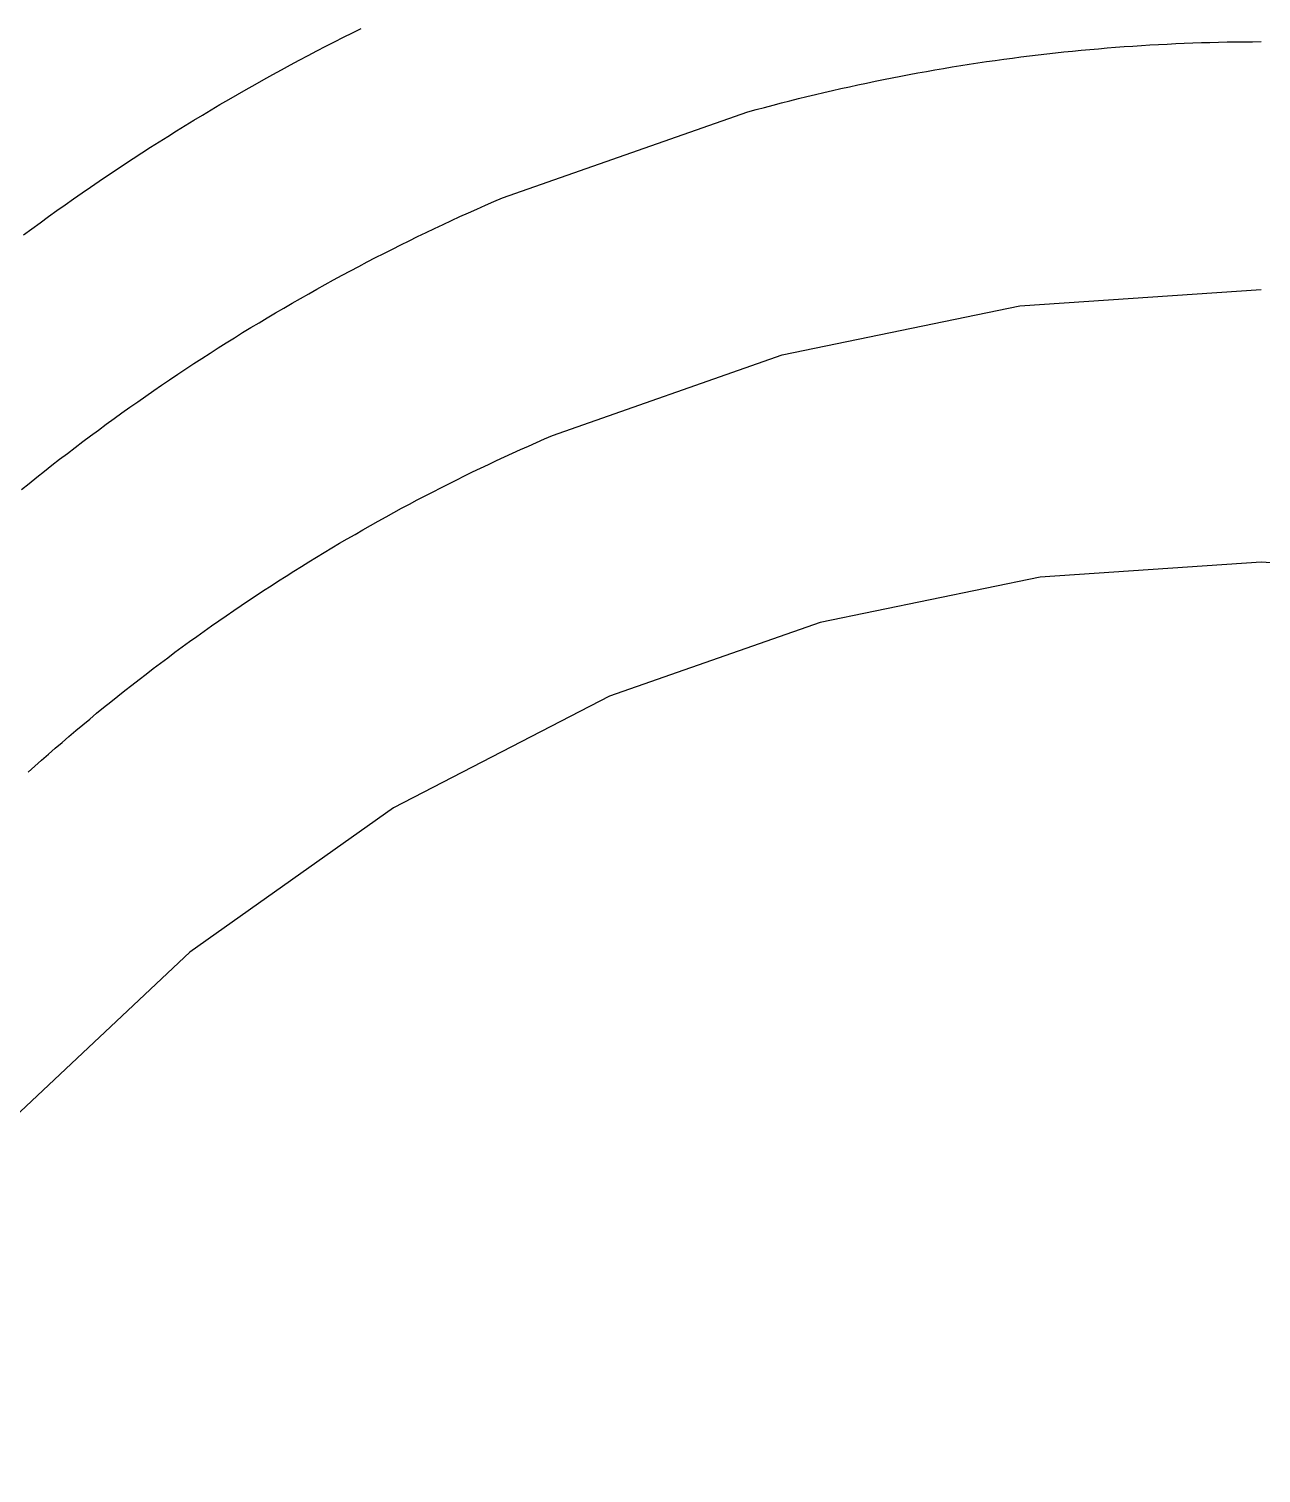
# Model space of a CAD drawing. Extents: x -772 to 772, y -315 to 2086.
# Drawn here: x -333.8 to 0, y 481.2 to 872.5 of the extents above; entities that cross this region are included whole.
import ezdxf

# ---------------------------------------------------------------- set-up
doc = ezdxf.new("R2010")
doc.units = 0

msp = doc.modelspace()

# ---------------------------------------------------------------- linework, layer by layer
at = {"layer": 'LAY0', "color": 2}
for points in [[(-335.317, 816.679), (-333.07, 818.339), (-330.816, 819.987), (-328.554, 821.625), (-326.286, 823.252), (-324.011, 824.869), (-321.729, 826.474), (-319.44, 828.068), (-317.145, 829.651), (-314.844, 831.223), (-312.537, 832.783), (-310.224, 834.331), (-307.905, 835.868), (-305.58, 837.393), (-303.251, 838.906), (-300.916, 840.407), (-298.576, 841.896), (-296.232, 843.373), (-293.882, 844.838), (-291.528, 846.29), (-289.17, 847.729), (-286.808, 849.156), (-284.442, 850.571), (-282.072, 851.972), (-279.699, 853.361), (-277.322, 854.737), (-274.941, 856.1), (-272.558, 857.45), (-270.172, 858.786), (-267.783, 860.109), (-265.392, 861.419), (-262.998, 862.716), (-260.603, 863.999), (-258.205, 865.269), (-255.805, 866.525), (-253.404, 867.767), (-251.001, 868.996), (-248.597, 870.21), (-246.192, 871.411), (-243.786, 872.599)], [(-335.819, 747.712), (-333.772, 749.366), (-331.717, 751.01), (-329.654, 752.644), (-327.584, 754.269), (-325.506, 755.885), (-323.421, 757.491), (-321.329, 759.087), (-319.229, 760.673), (-317.123, 762.249), (-315.009, 763.816), (-312.889, 765.372), (-310.763, 766.918), (-308.629, 768.453), (-306.49, 769.978), (-304.344, 771.493), (-302.192, 772.997), (-300.033, 774.49), (-297.869, 775.973), (-295.699, 777.445), (-293.524, 778.906), (-291.342, 780.355), (-289.156, 781.794), (-286.964, 783.222), (-284.767, 784.639), (-282.564, 786.044), (-280.357, 787.438), (-278.145, 788.821), (-275.928, 790.192), (-273.707, 791.551), (-271.481, 792.899), (-269.251, 794.235), (-267.016, 795.56), (-264.778, 796.873), (-262.536, 798.174), (-260.289, 799.462), (-258.039, 800.739), (-255.786, 802.004), (-253.529, 803.257), (-251.269, 804.498), (-249.005, 805.726), (-246.739, 806.943), (-244.47, 808.147), (-242.197, 809.338), (-239.923, 810.518), (-237.645, 811.684), (-235.366, 812.839), (-233.084, 813.981), (-230.799, 815.11), (-228.513, 816.227), (-226.225, 817.331), (-223.935, 818.422), (-221.644, 819.501), (-219.351, 820.567), (-217.056, 821.62), (-214.761, 822.66), (-212.464, 823.688), (-210.166, 824.703), (-207.868, 825.704), (-205.568, 826.693), (-139.061, 849.994), (-136.782, 850.62), (-134.501, 851.235), (-132.216, 851.841), (-129.928, 852.437), (-127.638, 853.022), (-125.345, 853.597), (-123.049, 854.162), (-120.751, 854.716), (-118.45, 855.26), (-116.147, 855.794), (-113.842, 856.318), (-111.534, 856.831), (-109.225, 857.334), (-106.913, 857.826), (-104.6, 858.308), (-102.284, 858.779), (-99.9674, 859.24), (-97.6488, 859.691), (-95.3286, 860.131), (-93.0069, 860.56), (-90.6839, 860.979), (-88.3596, 861.388), (-86.0341, 861.785), (-83.7075, 862.173), (-81.38, 862.549), (-79.0515, 862.915), (-76.7222, 863.271), (-74.3923, 863.616), (-72.0617, 863.95), (-69.7305, 864.273), (-67.3989, 864.586), (-65.067, 864.889), (-62.7348, 865.18), (-60.4024, 865.461), (-58.07, 865.732), (-55.7376, 865.991), (-53.4053, 866.24), (-51.0732, 866.479), (-48.7414, 866.706), (-46.4099, 866.923), (-44.079, 867.13), (-41.7486, 867.325), (-39.4188, 867.51), (-37.0898, 867.685), (-34.7616, 867.849), (-32.4344, 868.002), (-30.1082, 868.144), (-27.7831, 868.276), (-25.4591, 868.397), (-23.1365, 868.508), (-20.8152, 868.608), (-18.4954, 868.697), (-16.1771, 868.776), (-13.8605, 868.844), (-11.5456, 868.902), (-9.2325, 868.949), (-6.9213, 868.986), (-4.6121, 869.012), (-2.305, 869.028), (0, 869.033)], [(-334.046, 671.096), (-332.223, 672.731), (-330.392, 674.357), (-328.553, 675.976), (-326.708, 677.586), (-324.854, 679.187), (-322.994, 680.779), (-321.126, 682.363), (-319.252, 683.939), (-317.37, 685.505), (-315.481, 687.063), (-313.585, 688.611), (-311.682, 690.151), (-309.772, 691.682), (-307.856, 693.203), (-305.933, 694.716), (-304.003, 696.219), (-302.067, 697.712), (-300.124, 699.197), (-298.175, 700.672), (-296.219, 702.138), (-294.257, 703.594), (-292.289, 705.04), (-290.315, 706.477), (-288.335, 707.904), (-286.348, 709.322), (-284.356, 710.73), (-282.358, 712.127), (-280.354, 713.515), (-278.345, 714.893), (-276.329, 716.261), (-274.309, 717.619), (-272.282, 718.967), (-270.251, 720.305), (-268.214, 721.633), (-266.172, 722.95), (-264.124, 724.257), (-262.072, 725.554), (-260.015, 726.841), (-257.952, 728.117), (-255.885, 729.382), (-253.813, 730.637), (-251.736, 731.882), (-249.655, 733.116), (-247.569, 734.34), (-245.479, 735.552), (-243.384, 736.754), (-241.285, 737.946), (-239.182, 739.127), (-237.074, 740.296), (-234.963, 741.456), (-232.847, 742.604), (-230.728, 743.741), (-228.605, 744.868), (-226.478, 745.983), (-224.348, 747.088), (-222.213, 748.181), (-220.076, 749.264), (-217.935, 750.335), (-215.791, 751.396), (-213.643, 752.445), (-211.492, 753.483), (-209.338, 754.51), (-207.182, 755.526), (-205.022, 756.531), (-202.859, 757.524), (-200.694, 758.506), (-198.526, 759.477), (-196.356, 760.437), (-194.183, 761.385), (-192.007, 762.322), (-129.74, 784.208), (-65.3325, 797.489), (0, 801.916)], [(417.985, 463.888), (381.738, 523.491), (339.146, 576.311), (290.243, 622.314), (235.06, 661.464), (176.548, 691.668), (119.5, 711.656), (59.8545, 723.944), (0, 728.04), (-59.8544, 723.944), (-119.5, 711.656), (-176.548, 691.668), (-235.06, 661.464), (-290.243, 622.313), (-339.146, 576.31), (-381.738, 523.49), (-417.985, 463.887)]]:
    msp.add_lwpolyline(points, dxfattribs=at)

doc.saveas('drawing.dxf')
